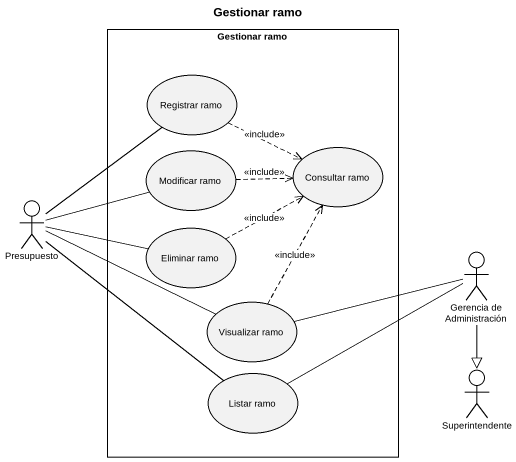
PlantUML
@startuml
title Gestionar ramo
rectangle "Gestionar ramo" as Gestionar_ramo {
  usecase "Registrar ramo" as Registrar_ramo
  usecase "Modificar ramo" as Modificar_ramo
  usecase "Consultar ramo" as Consultar_ramo
  usecase "Eliminar ramo" as Eliminar_ramo
  usecase "Visualizar ramo" as Visualizar_ramo
  usecase "Listar ramo" as Listar_ramo
}
actor Presupuesto
actor "Gerencia de Administración" as Gerencia_de_Administración
actor Superintendente
Registrar_ramo .right.> Consultar_ramo : <<include>>
Modificar_ramo .right.> Consultar_ramo : <<include>>
Presupuesto -up- Registrar_ramo
Presupuesto -right- Modificar_ramo
Presupuesto -right- Eliminar_ramo
Presupuesto -right- Visualizar_ramo
Presupuesto -- Listar_ramo
Eliminar_ramo .right.> Consultar_ramo : <<include>>
Gerencia_de_Administración -left- Visualizar_ramo
Gerencia_de_Administración -left- Listar_ramo
Gerencia_de_Administración --|> Superintendente
Visualizar_ramo .up.> Consultar_ramo : <<include>>
@enduml
